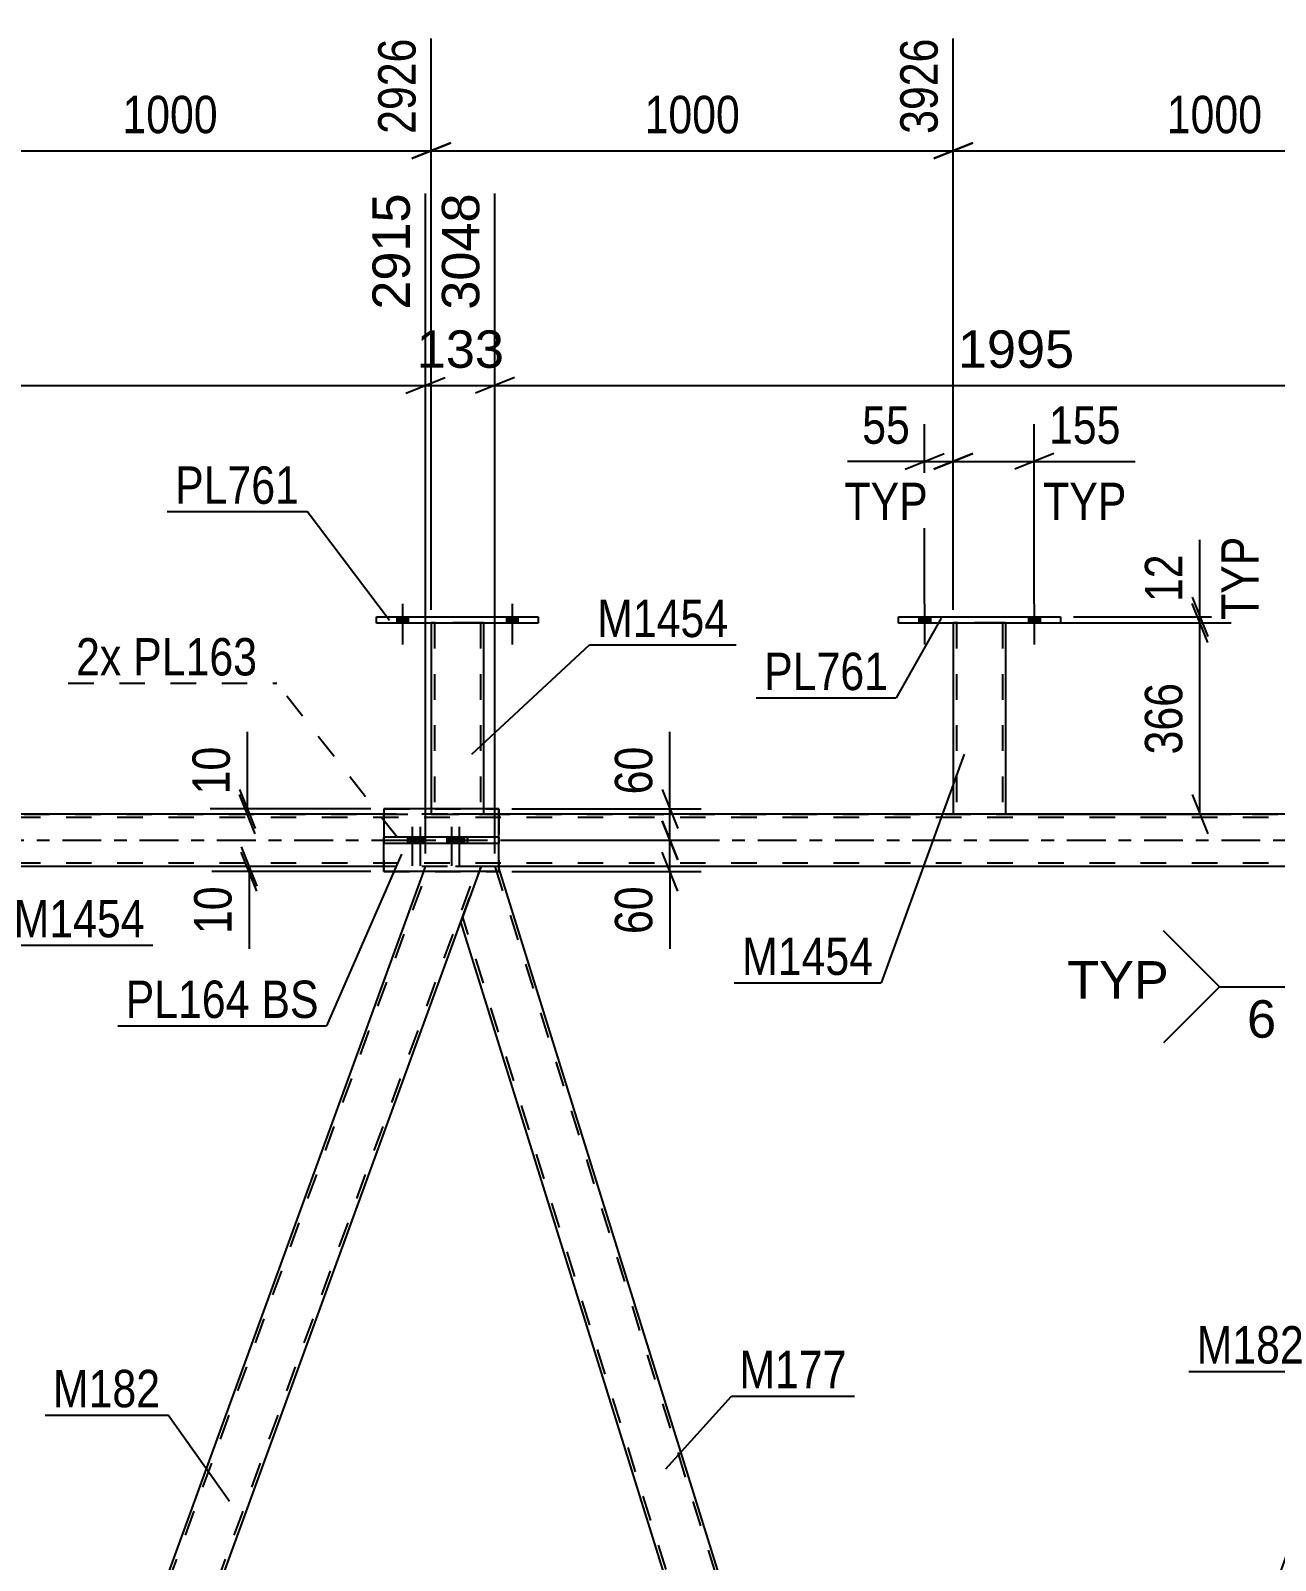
# Model space of a CAD drawing. Header units: millimetres. Extents: x -116 to 725, y -402 to 192.
# Drawn here: x 67.7 to 163, y -55.2 to 62 of the extents above; entities that cross this region are included whole.
import ezdxf

# ---------------------------------------------------------------- set-up
doc = ezdxf.new("R2010")
doc.units = ezdxf.units.MM
doc.linetypes.add('DXK_LINE_DOT2', pattern=[3.9198, 1.9599, -1.9599])
doc.linetypes.add('DXK_LINE_DOT3', pattern=[5.9187, 2.979, -0.9799, 0.9799, -0.9799])
doc.styles.add('Arial', font='ARIAL.TTF', dxfattribs={"height": 0.2})
doc.styles.add('Arial Narrow', font='ARIALN.TTF', dxfattribs={"height": 0.2})

# ---------------------------------------------------------------- blocks, each defined once
blk = doc.blocks.new('Bolt-203723472-4505 - 4481')
at = {"linetype": 'Continuous'}
for points in [[(135.73, 16.64), (136.61, 16.64), (136.61, 17.12), (135.73, 17.12)], [(144.13, 16.64), (145.01, 16.64), (145.01, 17.12), (144.13, 17.12)]]:
    blk.add_hatch(color=1, dxfattribs=at).paths.add_polyline_path(points)
at = {"color": 1, "linetype": 'Continuous'}
for p, q in [((136.17, 18.12), (136.17, 15)), ((144.57, 18.12), (144.57, 15)), ((135.73, 17.12), (135.73, 16.64)), ((136.61, 17.12), (136.61, 16.64)), ((144.13, 17.12), (144.13, 16.64)), ((145.01, 17.12), (145.01, 16.64))]:
    blk.add_line(p, q, dxfattribs=at)
blk = doc.blocks.new('Bolt-203723472-4506 - 4481')
at = {"linetype": 'Continuous'}
for points in [[(135.73, 16.64), (136.61, 16.64), (136.61, 17.12), (135.73, 17.12)], [(144.13, 16.64), (145.01, 16.64), (145.01, 17.12), (144.13, 17.12)]]:
    blk.add_hatch(color=1, dxfattribs=at).paths.add_polyline_path(points)
at = {"color": 1, "linetype": 'Continuous'}
for p, q in [((136.17, 18.12), (136.17, 15)), ((144.57, 18.12), (144.57, 15)), ((135.73, 17.12), (135.73, 16.64)), ((136.61, 17.12), (136.61, 16.64)), ((144.13, 17.12), (144.13, 16.64)), ((145.01, 17.12), (145.01, 16.64))]:
    blk.add_line(p, q, dxfattribs=at)
blk = doc.blocks.new('Bolt-203723472-4507 - 4481')
at = {"linetype": 'Continuous'}
for points in [[(95.74, 16.64), (96.62, 16.64), (96.62, 17.12), (95.74, 17.12)], [(104.14, 16.64), (105.02, 16.64), (105.02, 17.12), (104.14, 17.12)]]:
    blk.add_hatch(color=1, dxfattribs=at).paths.add_polyline_path(points)
at = {"color": 1, "linetype": 'Continuous'}
for p, q in [((96.18, 18.12), (96.18, 15)), ((104.58, 18.12), (104.58, 15)), ((95.74, 17.12), (95.74, 16.64)), ((96.62, 17.12), (96.62, 16.64)), ((104.14, 17.12), (104.14, 16.64)), ((105.02, 17.12), (105.02, 16.64))]:
    blk.add_line(p, q, dxfattribs=at)
blk = doc.blocks.new('Bolt-203723472-4508 - 4481')
at = {"linetype": 'Continuous'}
for points in [[(95.74, 16.64), (96.62, 16.64), (96.62, 17.12), (95.74, 17.12)], [(104.14, 16.64), (105.02, 16.64), (105.02, 17.12), (104.14, 17.12)]]:
    blk.add_hatch(color=1, dxfattribs=at).paths.add_polyline_path(points)
at = {"color": 1, "linetype": 'Continuous'}
for p, q in [((96.18, 18.12), (96.18, 15)), ((104.58, 18.12), (104.58, 15)), ((95.74, 17.12), (95.74, 16.64)), ((96.62, 17.12), (96.62, 16.64)), ((104.14, 17.12), (104.14, 16.64)), ((105.02, 17.12), (105.02, 16.64))]:
    blk.add_line(p, q, dxfattribs=at)
blk = doc.blocks.new('Part-203723472-4999 - 4481')
at = {"color": 7, "linetype": 'DXK_LINE_DOT2'}
for p, q in [((102.2, -2), (102.05, -2.4)), ((103.52, -2), (102.2, -2)), ((103.26, -2), (140.08, -120.12)), ((103.55, -2.11), (103.52, -2)), ((137.36, -123.22), (100.79, -5.88)), ((138.95, -123.22), (137.11, -123.22))]:
    blk.add_line(p, q, dxfattribs=at)
at = {"color": 2, "linetype": 'Continuous'}
for p, q in [((140.22, -119.75), (103.55, -2.11)), ((102.05, -2.4), (100.65, -6.25)), ((137.11, -123.22), (100.65, -6.25)), ((138.95, -123.22), (140.22, -119.75))]:
    blk.add_line(p, q, dxfattribs=at)
blk = doc.blocks.new('Part-203723472-4673 - 4481')
at = {"color": 2, "linetype": 'Continuous'}
for p, q in [((134.17, 16.64), (134.17, 17.12)), ((134.17, 17.12), (146.57, 17.12)), ((146.57, 16.64), (134.17, 16.64)), ((146.57, 17.12), (146.57, 16.64))]:
    blk.add_line(p, q, dxfattribs=at)
blk = doc.blocks.new('Part-203723472-4678 - 4481')
at = {"color": 7, "linetype": 'DXK_LINE_DOT2'}
for p, q in [((138.37, 16.65), (138.37, 16.65)), ((138.37, 16.65), (138.37, 16.64)), ((138.37, 16.64), (138.37, 16.65)), ((138.41, 16.65), (138.37, 16.65)), ((138.37, 16.65), (138.41, 16.65)), ((138.52, 16.65), (138.41, 16.65)), ((138.41, 16.65), (138.52, 16.65)), ((138.67, 16.65), (138.52, 16.65)), ((138.52, 16.65), (138.67, 16.65)), ((138.61, 16.65), (138.61, 16.65)), ((138.61, 16.65), (138.61, 2)), ((138.63, 16.65), (138.61, 16.65)), ((138.61, 16.65), (138.63, 16.65)), ((138.69, 16.65), (138.63, 16.65)), ((138.63, 16.65), (138.69, 16.65)), ((142.08, 16.65), (138.67, 16.65)), ((142.08, 16.65), (138.67, 16.65)), ((141.99, 16.65), (138.69, 16.65)), ((138.69, 16.65), (138.76, 16.65)), ((142.06, 16.65), (138.76, 16.65)), ((142.06, 16.65), (141.99, 16.65)), ((142.12, 16.65), (142.06, 16.65)), ((142.06, 16.65), (142.12, 16.65)), ((142.08, 16.65), (142.23, 16.65)), ((142.23, 16.65), (142.08, 16.65)), ((142.13, 16.65), (142.12, 16.65)), ((142.12, 16.65), (142.13, 16.65)), ((142.13, 16.65), (142.13, 16.65)), ((142.13, 16.65), (142.13, 2)), ((142.23, 16.65), (142.34, 16.65)), ((142.34, 16.65), (142.23, 16.65)), ((142.34, 16.65), (142.37, 16.65)), ((142.37, 16.65), (142.34, 16.65)), ((142.37, 16.65), (142.37, 16.65)), ((142.37, 16.65), (142.37, 16.64)), ((142.37, 16.64), (142.37, 16.65)), ((138.37, 2), (138.41, 2)), ((138.41, 2), (138.52, 2)), ((138.52, 2), (138.67, 2)), ((138.63, 2), (138.61, 2)), ((138.61, 2), (138.63, 2)), ((138.69, 2), (138.63, 2)), ((138.63, 2), (138.67, 2)), ((142.08, 2), (138.67, 2)), ((138.67, 2), (138.69, 2)), ((141.99, 2), (138.69, 2)), ((138.69, 2), (138.76, 2)), ((142.12, 2), (138.76, 2)), ((142.06, 2), (141.99, 2)), ((142.12, 2), (142.06, 2)), ((142.08, 2), (142.23, 2)), ((142.13, 2), (142.12, 2)), ((142.12, 2), (142.13, 2)), ((142.23, 2), (142.34, 2)), ((142.34, 2), (142.37, 2))]:
    blk.add_line(p, q, dxfattribs=at)
at = {"color": 2, "linetype": 'Continuous'}
for p, q in [((138.37, 16.64), (138.37, 2)), ((142.37, 16.64), (142.37, 2)), ((138.41, 2), (138.37, 2)), ((138.52, 2), (138.41, 2)), ((138.67, 2), (138.52, 2)), ((142.08, 2), (138.67, 2)), ((142.23, 2), (142.08, 2)), ((142.34, 2), (142.23, 2)), ((142.37, 2), (142.34, 2))]:
    blk.add_line(p, q, dxfattribs=at)
blk = doc.blocks.new('Part-203723472-4683 - 4481')
at = {"color": 2, "linetype": 'Continuous'}
for p, q in [((94.18, 16.64), (94.18, 17.12)), ((94.18, 17.12), (106.58, 17.12)), ((106.58, 16.64), (94.18, 16.64)), ((106.58, 17.12), (106.58, 16.64))]:
    blk.add_line(p, q, dxfattribs=at)
blk = doc.blocks.new('Part-203723472-4698 - 4481')
at = {"color": 7, "linetype": 'DXK_LINE_DOT2'}
for p, q in [((98.38, 16.65), (98.38, 16.65)), ((98.38, 16.65), (98.38, 16.64)), ((98.38, 16.64), (98.38, 16.65)), ((98.41, 16.65), (98.38, 16.65)), ((98.38, 16.65), (98.41, 16.65)), ((98.52, 16.65), (98.41, 16.65)), ((98.41, 16.65), (98.52, 16.65)), ((98.67, 16.65), (98.52, 16.65)), ((98.52, 16.65), (98.67, 16.65)), ((98.62, 16.65), (98.62, 16.65)), ((98.62, 16.65), (98.62, 2)), ((98.63, 16.65), (98.62, 16.65)), ((98.62, 16.65), (98.63, 16.65)), ((98.69, 16.65), (98.63, 16.65)), ((98.63, 16.65), (98.69, 16.65)), ((102.08, 16.65), (98.67, 16.65)), ((102.08, 16.65), (98.67, 16.65)), ((101.99, 16.65), (98.69, 16.65)), ((98.69, 16.65), (98.76, 16.65)), ((102.06, 16.65), (98.76, 16.65)), ((102.06, 16.65), (101.99, 16.65)), ((102.12, 16.65), (102.06, 16.65)), ((102.06, 16.65), (102.12, 16.65)), ((102.08, 16.65), (102.23, 16.65)), ((102.23, 16.65), (102.08, 16.65)), ((102.14, 16.65), (102.12, 16.65)), ((102.12, 16.65), (102.14, 16.65)), ((102.14, 16.65), (102.14, 16.65)), ((102.14, 16.65), (102.14, 2)), ((102.23, 16.65), (102.34, 16.65)), ((102.34, 16.65), (102.23, 16.65)), ((102.34, 16.65), (102.38, 16.65)), ((102.38, 16.65), (102.34, 16.65)), ((102.38, 16.65), (102.38, 16.65)), ((102.38, 16.65), (102.38, 16.64)), ((102.38, 16.64), (102.38, 16.65)), ((98.38, 2.4), (98.38, 2)), ((102.38, 2.4), (102.38, 2)), ((98.41, 2), (98.38, 2)), ((98.38, 2), (98.41, 2)), ((98.52, 2), (98.41, 2)), ((98.41, 2), (98.52, 2)), ((98.67, 2), (98.52, 2)), ((98.52, 2), (98.67, 2)), ((98.63, 2), (98.62, 2)), ((98.62, 2), (98.63, 2)), ((98.69, 2), (98.63, 2)), ((98.63, 2), (98.69, 2)), ((102.08, 2), (98.67, 2)), ((102.08, 2), (98.67, 2)), ((101.99, 2), (98.69, 2)), ((98.69, 2), (98.76, 2)), ((102.06, 2), (98.76, 2)), ((102.06, 2), (101.99, 2)), ((102.12, 2), (102.06, 2)), ((102.06, 2), (102.12, 2)), ((102.08, 2), (102.23, 2)), ((102.23, 2), (102.08, 2)), ((102.14, 2), (102.12, 2)), ((102.12, 2), (102.14, 2)), ((102.23, 2), (102.34, 2)), ((102.34, 2), (102.23, 2)), ((102.34, 2), (102.38, 2)), ((102.38, 2), (102.34, 2))]:
    blk.add_line(p, q, dxfattribs=at)
at = {"color": 2, "linetype": 'Continuous'}
for p, q in [((98.38, 16.64), (98.38, 2.4)), ((102.38, 16.64), (102.38, 2.4))]:
    blk.add_line(p, q, dxfattribs=at)
blk = doc.blocks.new('Part-203723472-4764 - 4481')
at = {"color": 7, "linetype": 'DXK_LINE_DOT2'}
for p, q in [((679.93, 1.76), (-18.66, 1.76)), ((8.39, 2), (679.93, 2)), ((103.55, 2), (94.75, 2)), ((142.37, 2), (138.37, 2)), ((679.93, -1.76), (-18.66, -1.76)), ((103.55, -2), (94.75, -2))]:
    blk.add_line(p, q, dxfattribs=at)
at = {"color": 2, "linetype": 'Continuous'}
for p, q in [((94.75, 2), (62.38, 2)), ((138.37, 2), (103.55, 2)), ((178.37, 2), (142.37, 2)), ((94.75, -2), (24.05, -2)), ((183.07, -2), (103.55, -2))]:
    blk.add_line(p, q, dxfattribs=at)
at = {"color": 7, "linetype": 'DXK_LINE_DOT3'}
blk.add_line((-18.66, 0), (679.93, 0), dxfattribs=at)
blk = doc.blocks.new('Bolt-203723472-4798 - 4481')
at = {"linetype": 'Continuous'}
for points in [[(97.27, 0.24), (96.55, 0.24), (96.55, -0.24), (97.27, -0.24)], [(97.88, 0.24), (97.16, 0.24), (97.16, -0.24), (97.88, -0.24)], [(100.29, 0.24), (99.57, 0.24), (99.57, -0.24), (100.29, -0.24)], [(100.89, 0.24), (100.17, 0.24), (100.17, -0.24), (100.89, -0.24)]]:
    blk.add_hatch(color=1, dxfattribs=at).paths.add_polyline_path(points)
at = {"color": 1, "linetype": 'Continuous'}
for p, q in [((96.55, 0.24), (96.55, -0.24)), ((96.91, 1.04), (96.91, -1.96)), ((97.16, 0.24), (97.16, -0.24)), ((97.27, 0.24), (97.27, -0.24)), ((97.52, 1.04), (97.52, -1.96)), ((97.88, 0.24), (97.88, -0.24)), ((99.57, 0.24), (99.57, -0.24)), ((99.93, 1.04), (99.93, -1.96)), ((100.17, 0.24), (100.17, -0.24)), ((100.29, 0.24), (100.29, -0.24)), ((100.53, 1.04), (100.53, -1.96)), ((100.89, 0.24), (100.89, -0.24))]:
    blk.add_line(p, q, dxfattribs=at)
blk = doc.blocks.new('Bolt-203723472-4799 - 4481')
at = {"color": 1, "linetype": 'DXK_LINE_DOT2'}
for p, q in [((96.55, 0.24), (96.55, -0.24)), ((96.91, 1.04), (96.91, -1.96)), ((97.16, 0.24), (97.16, -0.24)), ((97.27, 0.24), (97.27, -0.24)), ((97.52, 1.04), (97.52, -1.96)), ((97.88, 0.24), (97.88, -0.24)), ((99.57, 0.24), (99.57, -0.24)), ((99.93, 1.04), (99.93, -1.96)), ((100.17, 0.24), (100.17, -0.24)), ((100.29, 0.24), (100.29, -0.24)), ((100.53, 1.04), (100.53, -1.96)), ((100.89, 0.24), (100.89, -0.24))]:
    blk.add_line(p, q, dxfattribs=at)
blk = doc.blocks.new('Part-203723472-4860 - 4481')
at = {"color": 2, "linetype": 'Continuous'}
for p, q in [((94.75, -0.24), (94.75, 0.24)), ((103.55, 0.24), (94.75, 0.24)), ((101.15, -0.24), (101.15, 0.24)), ((103.55, 0.24), (103.55, -0.24)), ((103.55, -0.24), (94.75, -0.24))]:
    blk.add_line(p, q, dxfattribs=at)
blk = doc.blocks.new('Part-203723472-4865 - 4481')
at = {"color": 7, "linetype": 'DXK_LINE_DOT2'}
for p, q in [((103.55, 0.24), (94.75, 0.24)), ((94.75, 0.24), (94.75, -0.24)), ((101.15, 0.24), (101.15, -0.24)), ((103.55, 0.24), (103.55, -0.24)), ((103.55, -0.24), (94.75, -0.24))]:
    blk.add_line(p, q, dxfattribs=at)
blk = doc.blocks.new('Part-203723472-4909 - 4481')
at = {"color": 2, "linetype": 'Continuous'}
for p, q in [((103.55, 2.4), (94.75, 2.4)), ((94.75, 2.4), (94.75, 0.24)), ((103.55, -2.4), (103.55, 2.4)), ((94.75, -2.4), (94.75, -0.24)), ((103.55, -2.4), (94.75, -2.4))]:
    blk.add_line(p, q, dxfattribs=at)
at = {"color": 7, "linetype": 'DXK_LINE_DOT2'}
blk.add_line((94.75, -0.24), (94.75, 0.24), dxfattribs=at)
blk = doc.blocks.new('Part-203723472-4926 - 4481')
at = {"color": 7, "linetype": 'DXK_LINE_DOT2'}
for p, q in [((54.08, -123.22), (98.2, -2)), ((57.82, -123.22), (101.94, -2)), ((97.8, -2.4), (97.94, -2)), ((102.2, -2), (97.94, -2)), ((100.65, -6.25), (102.2, -2)), ((53.82, -123.22), (55.58, -118.4)), ((59.83, -118.4), (58.08, -123.22)), ((58.08, -123.22), (53.82, -123.22))]:
    blk.add_line(p, q, dxfattribs=at)
at = {"color": 2, "linetype": 'Continuous'}
for p, q in [((55.58, -118.4), (97.8, -2.4)), ((59.83, -118.4), (100.65, -6.25))]:
    blk.add_line(p, q, dxfattribs=at)
blk = doc.blocks.new('Part-203723472-4964 - 4481')
at = {"color": 7, "linetype": 'DXK_LINE_DOT2'}
for p, q in [((94.75, 2.4), (94.75, -2.4)), ((94.75, 2.4), (103.55, 2.4)), ((103.55, 2.4), (103.55, -2.4)), ((94.75, -2.4), (103.55, -2.4))]:
    blk.add_line(p, q, dxfattribs=at)
blk = doc.blocks.new('Part-203723472-4994 - 4481')
at = {"color": 7, "linetype": 'DXK_LINE_DOT2'}
for p, q in [((183.33, -2), (139.21, -123.22)), ((187.08, -2), (142.96, -123.22)), ((187.33, -2), (185.78, -6.25)), ((187.29, -2), (187.18, -2)), ((187.33, -2), (187.29, -2)), ((140.22, -119.75), (138.95, -123.22)), ((143.21, -123.22), (138.95, -123.22))]:
    blk.add_line(p, q, dxfattribs=at)
at = {"color": 2, "linetype": 'Continuous'}
for p, q in [((183.07, -2), (140.22, -119.75)), ((186.82, -2), (183.07, -2)), ((186.82, -2), (187.33, -2)), ((185.78, -6.25), (143.21, -123.22))]:
    blk.add_line(p, q, dxfattribs=at)
blk = doc.blocks.new('StraightDimension-203723472-5188 - 4481')
at = {"color": 7, "linetype": 'Continuous'}
for p, q in [((83.83, -0.5), (85.03, -3.5)), ((85.03, -3.9), (83.83, -0.9)), ((93.75, -2), (81.58, -2)), ((84.43, -2.4), (84.43, -2)), ((93.75, -2.4), (81.58, -2.4)), ((84.43, -2.4), (84.43, -8.31)), ((84.43, -2.4), (84.43, -8.31))]:
    blk.add_line(p, q, dxfattribs=at)
at = {"color": 0}
blk.add_wipeout([(83.68, -2.93), (79.48, -2.93), (79.48, -7.78), (83.68, -7.78)], dxfattribs=at)
at = {"color": 3, "style": 'Arial Narrow'}
blk.add_text('10', height=2.863, rotation=90.0002, dxfattribs=at).set_placement((83.08, -7.18))
blk = doc.blocks.new('StraightDimension-203723472-18550 - 4481')
at = {"color": 7, "linetype": 'Continuous'}
for p, q in [((58.38, 17.65), (58.38, 61.43)), ((98.38, 17.65), (98.38, 61.43)), ((59.88, 53.42), (56.88, 52.22)), ((58.38, 52.82), (98.38, 52.82)), ((96.88, 52.22), (99.88, 53.42))]:
    blk.add_line(p, q, dxfattribs=at)
at = {"color": 0}
blk.add_wipeout([(82.63, 53.57), (82.63, 57.77), (74.12, 57.77), (74.12, 53.57)], dxfattribs=at)
at = {"color": 3, "style": 'Arial Narrow'}
blk.add_text('1000', height=2.863, dxfattribs=at).set_placement((74.72, 54.17))
at = {"color": 0, "linetype": 'Continuous'}
blk.add_wipeout([(97.78, 62.03), (93.58, 62.03), (93.58, 53.52), (97.78, 53.52)], dxfattribs=at)
at = {"color": 3, "linetype": 'Continuous', "style": 'Arial Narrow'}
blk.add_text('2926', height=2.863, rotation=90.0002, dxfattribs=at).set_placement((97.18, 54.12))
blk = doc.blocks.new('StraightDimension-203723472-5322 - 4481')
at = {"color": 7, "linetype": 'Continuous'}
for p, q in [((138.37, 17.65), (138.37, 31.88)), ((144.57, 18.12), (144.57, 31.88)), ((136.87, 28.43), (139.87, 29.63)), ((146.07, 29.63), (143.07, 28.43)), ((138.37, 29.03), (144.57, 29.03)), ((144.57, 29.03), (152.31, 29.03)), ((144.57, 29.03), (152.31, 29.03))]:
    blk.add_line(p, q, dxfattribs=at)
at = {"color": 0}
blk.add_wipeout([(151.78, 29.78), (151.78, 33.98), (145.1, 33.98), (145.1, 29.78)], dxfattribs=at)
at = {"color": 0, "linetype": 'Continuous'}
blk.add_wipeout([(152.24, 23.93), (152.24, 28.13), (144.65, 28.13), (144.65, 23.93)], dxfattribs=at)
at = {"color": 3, "style": 'Arial Narrow'}
blk.add_text('155', height=2.863, dxfattribs=at).set_placement((145.7, 30.38))
at = {"color": 3, "linetype": 'Continuous', "style": 'Arial Narrow'}
blk.add_text('TYP', height=2.863, dxfattribs=at).set_placement((145.25, 24.53))
blk = doc.blocks.new('StraightDimension-203723472-5983 - 4481')
at = {"color": 7, "linetype": 'Continuous'}
for p, q in [((97.94, -1), (97.94, 49.54)), ((103.26, -1), (103.26, 49.54)), ((96.44, 34.25), (99.44, 35.45)), ((104.76, 35.45), (101.76, 34.25)), ((97.94, 34.85), (103.26, 34.85))]:
    blk.add_line(p, q, dxfattribs=at)
at = {"color": 0}
blk.add_wipeout([(104.54, 35.6), (104.54, 39.8), (96.67, 39.8), (96.67, 35.6)], dxfattribs=at)
at = {"color": 3, "style": 'Arial'}
blk.add_text('133', height=2.865, dxfattribs=at).set_placement((97.27, 36.2))
at = {"color": 0, "linetype": 'Continuous'}
blk.add_wipeout([(102.66, 50.14), (98.46, 50.14), (98.46, 40.05), (102.66, 40.05)], dxfattribs=at)
at = {"color": 3, "linetype": 'Continuous', "style": 'Arial'}
blk.add_text('3048', height=2.865, rotation=90.0002, dxfattribs=at).set_placement((102.06, 40.65))
blk = doc.blocks.new('StraightDimension-203723472-5138 - 4481')
at = {"color": 7, "linetype": 'Continuous'}
for p, q in [((116.66, 2.4), (116.66, 8.31)), ((116.66, 2.4), (116.66, 8.31)), ((116.06, 3.9), (117.26, 0.9)), ((104.55, 2.4), (119.06, 2.4)), ((116.66, 0), (116.66, 2.4)), ((117.26, -1.5), (116.06, 1.5)), ((104.55, 0), (119.06, 0))]:
    blk.add_line(p, q, dxfattribs=at)
at = {"color": 0}
blk.add_wipeout([(115.91, 7.78), (111.71, 7.78), (111.71, 2.92), (115.91, 2.92)], dxfattribs=at)
at = {"color": 3, "style": 'Arial Narrow'}
blk.add_text('60', height=2.863, rotation=90.0002, dxfattribs=at).set_placement((115.31, 3.52))
blk = doc.blocks.new('StraightDimension-203723472-5152 - 4481')
at = {"color": 7, "linetype": 'Continuous'}
for p, q in [((116.06, 1.5), (117.26, -1.5)), ((104.55, 0), (119.06, 0)), ((117.26, -3.9), (116.06, -0.9)), ((116.66, -2.4), (116.66, 0)), ((104.55, -2.4), (119.06, -2.4)), ((116.66, -2.4), (116.66, -8.31)), ((116.66, -2.4), (116.66, -8.31))]:
    blk.add_line(p, q, dxfattribs=at)
at = {"color": 0}
blk.add_wipeout([(115.91, -2.93), (111.71, -2.93), (111.71, -7.78), (115.91, -7.78)], dxfattribs=at)
at = {"color": 3, "style": 'Arial Narrow'}
blk.add_text('60', height=2.863, rotation=90.0002, dxfattribs=at).set_placement((115.31, -7.18))
blk = doc.blocks.new('StraightDimension-203723472-5167 - 4481')
at = {"color": 7, "linetype": 'Continuous'}
for p, q in [((84.3, 2.4), (84.3, 8.31)), ((84.3, 2.4), (84.3, 8.31)), ((83.7, 3.9), (84.9, 0.9)), ((93.75, 2.4), (81.45, 2.4)), ((84.9, 0.5), (83.7, 3.5)), ((84.3, 2), (84.3, 2.4)), ((93.75, 2), (81.45, 2))]:
    blk.add_line(p, q, dxfattribs=at)
at = {"color": 0}
blk.add_wipeout([(83.55, 7.78), (79.35, 7.78), (79.35, 2.92), (83.55, 2.92)], dxfattribs=at)
at = {"color": 3, "style": 'Arial Narrow'}
blk.add_text('10', height=2.863, rotation=90.0002, dxfattribs=at).set_placement((82.95, 3.52))
blk = doc.blocks.new('StraightDimension-203723472-5303 - 4481')
at = {"color": 7, "linetype": 'Continuous'}
for p, q in [((157.26, 17.12), (157.26, 23.03)), ((157.26, 17.12), (157.26, 23.03)), ((156.66, 18.62), (157.86, 15.62)), ((157.86, 15.15), (156.66, 18.15)), ((143.37, 16.65), (159.66, 16.65)), ((147.57, 17.12), (159.66, 17.12)), ((157.26, 16.65), (157.26, 17.12))]:
    blk.add_line(p, q, dxfattribs=at)
at = {"color": 0, "linetype": 'Continuous'}
blk.add_wipeout([(162.36, 23.87), (158.16, 23.87), (158.16, 16.28), (162.36, 16.28)], dxfattribs=at)
at = {"color": 0}
blk.add_wipeout([(156.51, 22.5), (152.31, 22.5), (152.31, 17.65), (156.51, 17.65)], dxfattribs=at)
at = {"color": 3, "linetype": 'Continuous', "style": 'Arial Narrow'}
blk.add_text('TYP', height=2.863, rotation=90.0002, dxfattribs=at).set_placement((161.76, 16.88))
at = {"color": 3, "style": 'Arial Narrow'}
blk.add_text('12', height=2.863, rotation=90.0002, dxfattribs=at).set_placement((155.91, 18.25))
blk = doc.blocks.new('StraightDimension-203723472-5311 - 4481')
at = {"color": 7, "linetype": 'Continuous'}
for p, q in [((157.86, 15.15), (156.66, 18.15)), ((143.37, 16.65), (159.66, 16.65)), ((157.26, 2), (157.26, 16.65)), ((156.66, 3.5), (157.86, 0.5)), ((143.37, 2), (159.66, 2))]:
    blk.add_line(p, q, dxfattribs=at)
at = {"color": 0}
blk.add_wipeout([(156.51, 12.67), (152.31, 12.67), (152.31, 5.98), (156.51, 5.98)], dxfattribs=at)
at = {"color": 3, "style": 'Arial Narrow'}
blk.add_text('366', height=2.863, rotation=90.0002, dxfattribs=at).set_placement((155.91, 6.58))
blk = doc.blocks.new('StraightDimension-203723472-5335 - 4481')
at = {"color": 7, "linetype": 'Continuous'}
for p, q in [((136.17, 18.12), (136.17, 31.88)), ((138.37, 17.65), (138.37, 31.88)), ((134.67, 28.43), (137.67, 29.63)), ((139.87, 29.63), (136.87, 28.43)), ((136.17, 29.03), (130.27, 29.03)), ((136.17, 29.03), (130.27, 29.03)), ((136.17, 29.03), (138.37, 29.03))]:
    blk.add_line(p, q, dxfattribs=at)
at = {"color": 0}
blk.add_wipeout([(135.65, 29.78), (135.65, 33.98), (130.79, 33.98), (130.79, 29.78)], dxfattribs=at)
at = {"color": 0, "linetype": 'Continuous'}
blk.add_wipeout([(137.02, 23.93), (137.02, 28.13), (129.43, 28.13), (129.43, 23.93)], dxfattribs=at)
at = {"color": 3, "style": 'Arial Narrow'}
blk.add_text('55', height=2.863, dxfattribs=at).set_placement((131.39, 30.38))
at = {"color": 3, "linetype": 'Continuous', "style": 'Arial Narrow'}
blk.add_text('TYP', height=2.863, dxfattribs=at).set_placement((130.03, 24.53))
blk = doc.blocks.new('StraightDimension-203723472-5959 - 4481')
at = {"color": 7, "linetype": 'Continuous'}
for p, q in [((97.94, -1), (97.94, 49.54)), ((18.38, -1), (18.38, 47.32)), ((19.88, 35.45), (16.88, 34.25)), ((96.44, 34.25), (99.44, 35.45)), ((18.38, 34.85), (97.94, 34.85))]:
    blk.add_line(p, q, dxfattribs=at)
at = {"color": 0, "linetype": 'Continuous'}
blk.add_wipeout([(97.34, 50.14), (93.14, 50.14), (93.14, 40.05), (97.34, 40.05)], dxfattribs=at)
at = {"color": 0}
blk.add_wipeout([(63.21, 35.6), (63.21, 39.8), (53.11, 39.8), (53.11, 35.6)], dxfattribs=at)
at = {"color": 3, "linetype": 'Continuous', "style": 'Arial'}
blk.add_text('2915', height=2.865, rotation=90.0002, dxfattribs=at).set_placement((96.74, 40.65))
at = {"color": 3, "style": 'Arial'}
blk.add_text('1989', height=2.865, dxfattribs=at).set_placement((53.71, 36.2))
blk = doc.blocks.new('StraightDimension-203723472-6005 - 4481')
at = {"color": 7, "linetype": 'Continuous'}
for p, q in [((103.26, -1), (103.26, 49.54)), ((183.07, -1), (183.07, 49.54)), ((104.76, 35.45), (101.76, 34.25)), ((181.57, 34.25), (184.57, 35.45)), ((103.26, 34.85), (183.07, 34.85))]:
    blk.add_line(p, q, dxfattribs=at)
at = {"color": 0, "linetype": 'Continuous'}
blk.add_wipeout([(182.47, 50.14), (178.27, 50.14), (178.27, 40.05), (182.47, 40.05)], dxfattribs=at)
at = {"color": 0}
blk.add_wipeout([(148.22, 35.6), (148.22, 39.8), (138.12, 39.8), (138.12, 35.6)], dxfattribs=at)
at = {"color": 3, "linetype": 'Continuous', "style": 'Arial'}
blk.add_text('5043', height=2.865, rotation=90.0002, dxfattribs=at).set_placement((181.87, 40.65))
at = {"color": 3, "style": 'Arial'}
blk.add_text('1995', height=2.865, dxfattribs=at).set_placement((138.72, 36.2))
blk = doc.blocks.new('StraightDimension-203723472-18548 - 4481')
at = {"color": 7, "linetype": 'Continuous'}
for p, q in [((138.37, 17.65), (138.37, 61.43)), ((178.37, 17.64), (178.37, 61.43)), ((139.87, 53.42), (136.87, 52.22)), ((138.37, 52.82), (178.37, 52.82)), ((176.87, 52.22), (179.87, 53.42))]:
    blk.add_line(p, q, dxfattribs=at)
at = {"color": 0}
blk.add_wipeout([(162.63, 53.57), (162.63, 57.77), (154.12, 57.77), (154.12, 53.57)], dxfattribs=at)
at = {"color": 3, "style": 'Arial Narrow'}
blk.add_text('1000', height=2.863, dxfattribs=at).set_placement((154.72, 54.17))
at = {"color": 0, "linetype": 'Continuous'}
blk.add_wipeout([(177.77, 62.03), (173.57, 62.03), (173.57, 53.52), (177.77, 53.52)], dxfattribs=at)
at = {"color": 3, "linetype": 'Continuous', "style": 'Arial Narrow'}
blk.add_text('4926', height=2.863, rotation=90.0002, dxfattribs=at).set_placement((177.17, 54.12))
blk = doc.blocks.new('StraightDimension-203723472-18549 - 4481')
at = {"color": 7, "linetype": 'Continuous'}
for p, q in [((98.38, 17.65), (98.38, 61.43)), ((138.37, 17.65), (138.37, 61.43)), ((99.88, 53.42), (96.88, 52.22)), ((98.38, 52.82), (138.37, 52.82)), ((136.87, 52.22), (139.87, 53.42))]:
    blk.add_line(p, q, dxfattribs=at)
at = {"color": 0}
blk.add_wipeout([(122.63, 53.57), (122.63, 57.77), (114.12, 57.77), (114.12, 53.57)], dxfattribs=at)
at = {"color": 3, "style": 'Arial Narrow'}
blk.add_text('1000', height=2.863, dxfattribs=at).set_placement((114.72, 54.17))
at = {"color": 0, "linetype": 'Continuous'}
blk.add_wipeout([(137.77, 62.03), (133.57, 62.03), (133.57, 53.52), (137.77, 53.52)], dxfattribs=at)
at = {"color": 3, "linetype": 'Continuous', "style": 'Arial Narrow'}
blk.add_text('3926', height=2.863, rotation=90.0002, dxfattribs=at).set_placement((137.17, 54.12))
blk = doc.blocks.new('MarkSet-203723472-6557 - 4481')
at = {"color": 30, "linetype": 'DXK_LINE_DOT2'}
for p in [(70.57, 12.03), (95.76, 0.24)]:
    blk.add_line(p, (86.55, 12.03), dxfattribs=at)
at = {"color": 0}
for points in [[(74.65, 12.63), (74.65, 15.63), (71.17, 15.63), (71.17, 12.63)], [(85.05, 12.63), (85.05, 15.63), (75.55, 15.63), (75.55, 12.63)]]:
    blk.add_wipeout(points, dxfattribs=at)
for points in [[(74.65, 12.63), (74.65, 15.63), (71.17, 15.63), (71.17, 12.63)], [(85.05, 12.63), (85.05, 15.63), (75.55, 15.63), (75.55, 12.63)]]:
    blk.add_wipeout(points, dxfattribs=at)
at = {"color": 3, "style": 'Arial Narrow'}
for s, p in [('2x', (71.17, 12.63)), ('PL163', (75.55, 12.63))]:
    blk.add_text(s, height=2.863, dxfattribs=at).set_placement(p)
blk = doc.blocks.new('Mark-203723472-4574 - 4481')
at = {"color": 30, "linetype": 'Continuous'}
for p, q in [((60.01, 4.11), (65.79, -8.03)), ((65.79, -8.03), (77.04, -8.03))]:
    blk.add_line(p, q, dxfattribs=at)
at = {"color": 0}
blk.add_wipeout([(76.44, -7.43), (76.44, -4.43), (66.39, -4.43), (66.39, -7.43)], dxfattribs=at)
blk.add_wipeout([(76.44, -7.43), (76.44, -4.43), (66.39, -4.43), (66.39, -7.43)], dxfattribs=at)
at = {"color": 3, "style": 'Arial Narrow'}
blk.add_text('M1454', height=2.863, dxfattribs=at).set_placement((66.39, -7.43))
blk = doc.blocks.new('Mark-203723472-4669 - 4481')
at = {"color": 30, "linetype": 'Continuous'}
for p in [(137.43, 17.02), (123.28, 10.91)]:
    blk.add_line(p, (133.98, 10.91), dxfattribs=at)
at = {"color": 0}
blk.add_wipeout([(133.38, 11.51), (133.38, 14.51), (123.88, 14.51), (123.88, 11.51)], dxfattribs=at)
blk.add_wipeout([(133.38, 11.51), (133.38, 14.51), (123.88, 14.51), (123.88, 11.51)], dxfattribs=at)
at = {"color": 3, "style": 'Arial Narrow'}
blk.add_text('PL761', height=2.863, dxfattribs=at).set_placement((123.88, 11.51))
blk = doc.blocks.new('Mark-203723472-4674 - 4481')
at = {"color": 30, "linetype": 'Continuous'}
for p in [(139.19, 6.61), (121.59, -10.91)]:
    blk.add_line(p, (132.85, -10.91), dxfattribs=at)
at = {"color": 0}
blk.add_wipeout([(132.25, -10.31), (132.25, -7.31), (122.19, -7.31), (122.19, -10.31)], dxfattribs=at)
blk.add_wipeout([(132.25, -10.31), (132.25, -7.31), (122.19, -7.31), (122.19, -10.31)], dxfattribs=at)
at = {"color": 3, "style": 'Arial Narrow'}
blk.add_text('M1454', height=2.863, dxfattribs=at).set_placement((122.19, -10.31))
blk = doc.blocks.new('Mark-203723472-4679 - 4481')
at = {"color": 30, "linetype": 'Continuous'}
for p in [(78.16, 25.18), (95.19, 16.83)]:
    blk.add_line(p, (88.87, 25.18), dxfattribs=at)
at = {"color": 0}
blk.add_wipeout([(88.27, 25.78), (88.27, 28.78), (78.76, 28.78), (78.76, 25.78)], dxfattribs=at)
blk.add_wipeout([(88.27, 25.78), (88.27, 28.78), (78.76, 28.78), (78.76, 25.78)], dxfattribs=at)
at = {"color": 3, "style": 'Arial Narrow'}
blk.add_text('PL761', height=2.863, dxfattribs=at).set_placement((78.76, 25.78))
blk = doc.blocks.new('Mark-203723472-4694 - 4481')
at = {"color": 30, "linetype": 'Continuous'}
for p, q in [((101.48, 6.59), (110.49, 14.97)), ((110.49, 14.97), (121.74, 14.97))]:
    blk.add_line(p, q, dxfattribs=at)
at = {"color": 0}
blk.add_wipeout([(121.14, 15.57), (121.14, 18.57), (111.09, 18.57), (111.09, 15.57)], dxfattribs=at)
blk.add_wipeout([(121.14, 15.57), (121.14, 18.57), (111.09, 18.57), (111.09, 15.57)], dxfattribs=at)
at = {"color": 3, "style": 'Arial Narrow'}
blk.add_text('M1454', height=2.863, dxfattribs=at).set_placement((111.09, 15.57))
blk = doc.blocks.new('Mark-203723472-4922 - 4481')
at = {"color": 30, "linetype": 'Continuous'}
for p in [(68.8, -44.03), (82.93, -50.64)]:
    blk.add_line(p, (78.23, -44.03), dxfattribs=at)
at = {"color": 0}
blk.add_wipeout([(77.63, -43.43), (77.63, -40.43), (69.4, -40.43), (69.4, -43.43)], dxfattribs=at)
blk.add_wipeout([(77.63, -43.43), (77.63, -40.43), (69.4, -40.43), (69.4, -43.43)], dxfattribs=at)
at = {"color": 3, "style": 'Arial Narrow'}
blk.add_text('M182', height=2.863, dxfattribs=at).set_placement((69.4, -43.43))
blk = doc.blocks.new('Mark-203723472-4990 - 4481')
at = {"color": 30, "linetype": 'Continuous'}
for p in [(156.41, -40.68), (169.51, -44.61)]:
    blk.add_line(p, (165.83, -40.68), dxfattribs=at)
at = {"color": 0}
blk.add_wipeout([(165.23, -40.08), (165.23, -37.08), (157.01, -37.08), (157.01, -40.08)], dxfattribs=at)
blk.add_wipeout([(165.23, -40.08), (165.23, -37.08), (157.01, -37.08), (157.01, -40.08)], dxfattribs=at)
at = {"color": 3, "style": 'Arial Narrow'}
blk.add_text('M182', height=2.863, dxfattribs=at).set_placement((157.01, -40.08))
blk = doc.blocks.new('Mark-203723472-4995 - 4481')
at = {"color": 30, "linetype": 'Continuous'}
for p, q in [((116.35, -48.16), (121.38, -42.57)), ((121.38, -42.57), (130.8, -42.57))]:
    blk.add_line(p, q, dxfattribs=at)
at = {"color": 0}
blk.add_wipeout([(130.2, -41.97), (130.2, -38.97), (121.98, -38.97), (121.98, -41.97)], dxfattribs=at)
blk.add_wipeout([(130.2, -41.97), (130.2, -38.97), (121.98, -38.97), (121.98, -41.97)], dxfattribs=at)
at = {"color": 3, "style": 'Arial Narrow'}
blk.add_text('M177', height=2.863, dxfattribs=at).set_placement((121.98, -41.97))
blk = doc.blocks.new('MarkSet-203723472-6529 - 4481')
at = {"color": 30, "linetype": 'Continuous'}
for p in [(96.09, -1.06), (74.37, -14.21)]:
    blk.add_line(p, (90.35, -14.21), dxfattribs=at)
at = {"color": 0}
for points in [[(84.47, -13.61), (84.47, -10.61), (74.97, -10.61), (74.97, -13.61)], [(89.75, -13.61), (89.75, -10.61), (85.37, -10.61), (85.37, -13.61)]]:
    blk.add_wipeout(points, dxfattribs=at)
for points in [[(84.47, -13.61), (84.47, -10.61), (74.97, -10.61), (74.97, -13.61)], [(89.75, -13.61), (89.75, -10.61), (85.37, -10.61), (85.37, -13.61)]]:
    blk.add_wipeout(points, dxfattribs=at)
at = {"color": 3, "style": 'Arial Narrow'}
for s, p in [('PL164', (74.97, -13.61)), ('BS', (85.37, -13.61))]:
    blk.add_text(s, height=2.863, dxfattribs=at).set_placement(p)
blk = doc.blocks.new('WeldMark-203723472-18920 - 4481')
at = {"linetype": 'Continuous'}
blk.add_hatch(color=30, dxfattribs=at).paths.add_polyline_path([(180.25, -3.25), (183.07, -2), (181.16, -4.43)])
at = {"color": 30, "linetype": 'Continuous'}
for p in [(183.07, -2), (158.77, -11.22)]:
    blk.add_line(p, (171.19, -11.22), dxfattribs=at)
at = {"color": 3, "linetype": 'Continuous'}
for p, q in [((158.77, -11.22), (154.48, -6.94)), ((158.77, -11.22), (154.48, -15.51)), ((163.95, -11.22), (168.24, -11.22)), ((168.24, -11.22), (163.95, -15.51)), ((163.95, -15.51), (163.95, -11.22))]:
    blk.add_line(p, q, dxfattribs=at)
for start, end in [(90, 270), (270, 90)]:
    blk.add_arc((171.19, -11.22), 1.5, start, end, dxfattribs=at)
at = {"color": 0}
blk.add_wipeout([(163.29, -15.32), (163.29, -11.92), (160.67, -11.92), (160.67, -15.32)], dxfattribs=at)
at = {"color": 3, "style": 'Arial'}
blk.add_text('6', height=2.87, dxfattribs=at).set_placement((160.87, -15.12))
at = {"color": 0, "linetype": 'Continuous'}
blk.add_wipeout([(154.87, -12.12), (154.87, -9.12), (147.09, -9.12), (147.09, -12.12)], dxfattribs=at)
blk.add_wipeout([(154.87, -12.12), (154.87, -9.12), (147.09, -9.12), (147.09, -12.12)], dxfattribs=at)
at = {"color": 3, "linetype": 'Continuous', "style": 'Arial'}
blk.add_text('TYP', height=2.865, dxfattribs=at).set_placement((147.09, -12.12))

msp = doc.modelspace()

# ---------------------------------------------------------------- block references
for name in ['Bolt-203723472-4507 - 4481', 'Bolt-203723472-4508 - 4481', 'Bolt-203723472-4505 - 4481', 'Bolt-203723472-4506 - 4481', 'Part-203723472-4683 - 4481', 'Part-203723472-4698 - 4481', 'Part-203723472-4673 - 4481', 'Part-203723472-4678 - 4481', 'Part-203723472-4909 - 4481', 'Part-203723472-4964 - 4481', 'Part-203723472-4764 - 4481', 'Part-203723472-4860 - 4481', 'Part-203723472-4865 - 4481', 'Bolt-203723472-4798 - 4481', 'Bolt-203723472-4799 - 4481', 'Part-203723472-4926 - 4481', 'Part-203723472-4999 - 4481', 'Part-203723472-4994 - 4481']:
    msp.add_blockref(name, (0, 0))

# ---------------------------------------------------------------- next in the draw order: block references
for name in ['StraightDimension-203723472-18550 - 4481', 'StraightDimension-203723472-5322 - 4481', 'StraightDimension-203723472-5167 - 4481', 'StraightDimension-203723472-5188 - 4481', 'WeldMark-203723472-18920 - 4481', 'Mark-203723472-4990 - 4481', 'Mark-203723472-4995 - 4481', 'Mark-203723472-4922 - 4481']:
    msp.add_blockref(name, (0, 0))

# ---------------------------------------------------------------- next in the draw order: block references
for name in ['StraightDimension-203723472-5983 - 4481', 'StraightDimension-203723472-5335 - 4481', 'StraightDimension-203723472-5303 - 4481']:
    msp.add_blockref(name, (0, 0))

# ---------------------------------------------------------------- next in the draw order: block references
for name in ['StraightDimension-203723472-5959 - 4481', 'StraightDimension-203723472-5311 - 4481', 'StraightDimension-203723472-5138 - 4481']:
    msp.add_blockref(name, (0, 0))

# ---------------------------------------------------------------- next in the draw order: block references
for name in ['Mark-203723472-4679 - 4481', 'MarkSet-203723472-6557 - 4481', 'StraightDimension-203723472-5152 - 4481']:
    msp.add_blockref(name, (0, 0))

# ---------------------------------------------------------------- next in the draw order: block references
for name in ['StraightDimension-203723472-6005 - 4481', 'Mark-203723472-4574 - 4481']:
    msp.add_blockref(name, (0, 0))

# ---------------------------------------------------------------- next in the draw order: block references
for name in ['StraightDimension-203723472-18548 - 4481', 'Mark-203723472-4669 - 4481', 'Mark-203723472-4674 - 4481', 'MarkSet-203723472-6529 - 4481']:
    msp.add_blockref(name, (0, 0))

# ---------------------------------------------------------------- next in the draw order: block references
msp.add_blockref('StraightDimension-203723472-18549 - 4481', (0, 0))

# ---------------------------------------------------------------- next in the draw order: block references
msp.add_blockref('Mark-203723472-4694 - 4481', (0, 0))

doc.saveas('drawing.dxf')
